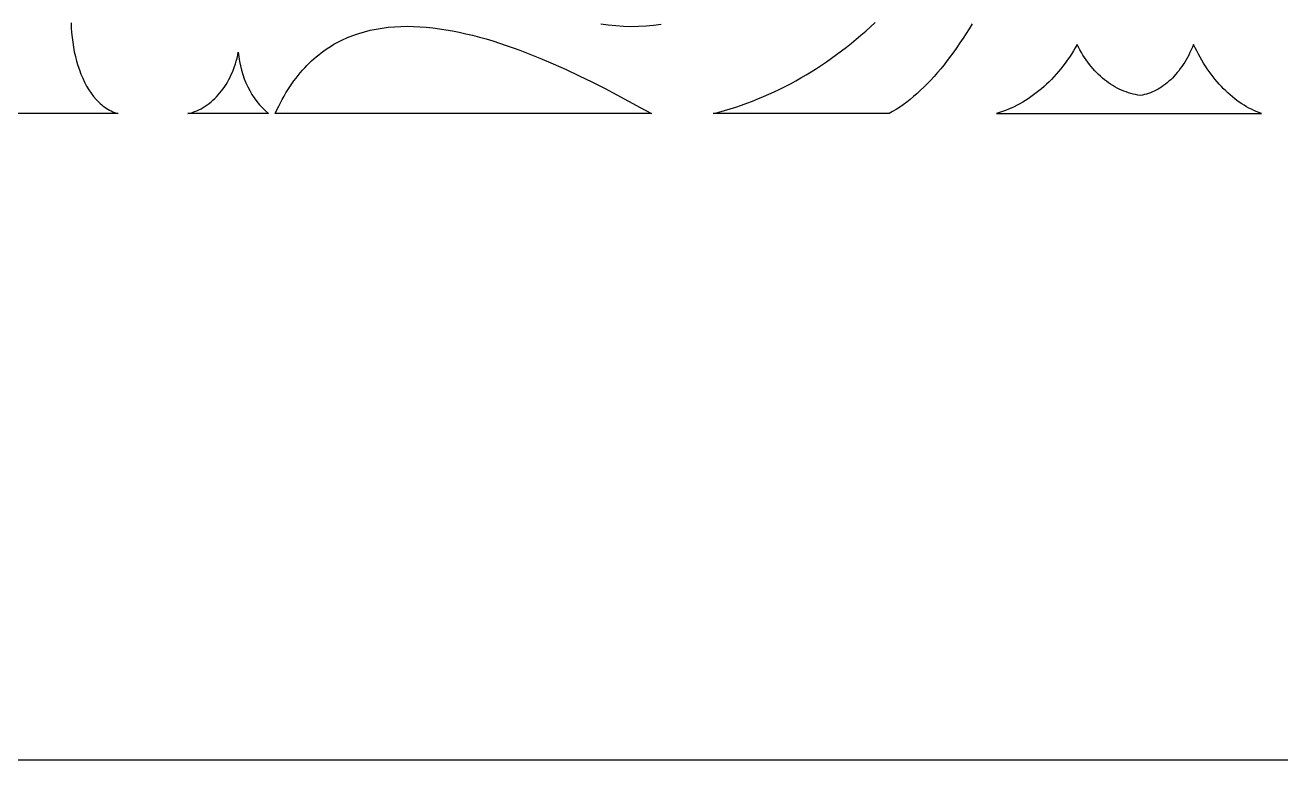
# Model space of a CAD drawing. Extents: x -1145 to -490, y -328 to 327.
# Drawn here: x -776.2 to -688.8, y -328.1 to -276.8 of the extents above; entities that cross this region are included whole.
import ezdxf

# ---------------------------------------------------------------- set-up
doc = ezdxf.new("R2010")
doc.units = 0
doc.layers.add('LAYER_1', color=18, linetype='CONTINUOUS')

msp = doc.modelspace()

# ---------------------------------------------------------------- linework, layer by layer
at = {"layer": 'LAYER_1'}
for points in [[(-1145.261, -328.055), (-490.261, -328.055), (-490.261, 326.945), (-1145.261, 326.945)], [(-758.776, -283.011), (-758.658, -282.756), (-758.538, -282.507), (-758.415, -282.264), (-758.29, -282.027), (-758.161, -281.797), (-758.029, -281.573), (-757.895, -281.355), (-757.758, -281.143), (-757.619, -280.937), (-757.476, -280.736), (-757.331, -280.542), (-757.184, -280.354), (-757.034, -280.171), (-756.881, -279.994), (-756.726, -279.822), (-756.569, -279.657), (-756.409, -279.496), (-756.247, -279.341), (-756.082, -279.192), (-755.916, -279.048), (-755.747, -278.909), (-755.575, -278.776), (-755.402, -278.647), (-755.227, -278.524), (-755.049, -278.406), (-754.869, -278.293), (-754.688, -278.185), (-754.504, -278.081), (-754.318, -277.983), (-754.131, -277.889), (-753.75, -277.717), (-753.363, -277.562), (-752.968, -277.426), (-752.567, -277.307), (-752.16, -277.206), (-751.747, -277.121), (-751.328, -277.053), (-750.903, -277), (-750.474, -276.963), (-750.04, -276.941), (-749.601, -276.933), (-749.158, -276.94), (-748.712, -276.96), (-748.261, -276.993), (-747.808, -277.039), (-747.351, -277.097), (-746.892, -277.168), (-746.431, -277.249), (-745.967, -277.342), (-745.502, -277.445), (-745.035, -277.558), (-744.567, -277.681), (-744.099, -277.813), (-743.629, -277.954), (-743.16, -278.103), (-742.69, -278.26), (-742.221, -278.424), (-741.752, -278.595), (-741.284, -278.773), (-740.818, -278.957), (-740.353, -279.146), (-739.429, -279.54), (-738.515, -279.951), (-737.613, -280.376), (-736.725, -280.811), (-735.854, -281.252), (-735.003, -281.696), (-734.173, -282.14), (-733.368, -282.579), (-732.589, -283.01)], [(-764.864, -283.012), (-764.705, -282.974), (-764.548, -282.928), (-764.393, -282.875), (-764.24, -282.815), (-764.09, -282.748), (-763.942, -282.673), (-763.797, -282.592), (-763.654, -282.504), (-763.514, -282.41), (-763.377, -282.309), (-763.243, -282.202), (-763.113, -282.088), (-762.985, -281.969), (-762.861, -281.844), (-762.741, -281.713), (-762.624, -281.576), (-762.511, -281.434), (-762.401, -281.287), (-762.296, -281.134), (-762.195, -280.976), (-762.098, -280.814), (-762.006, -280.646), (-761.918, -280.474), (-761.835, -280.297), (-761.756, -280.116), (-761.682, -279.931), (-761.614, -279.741), (-761.55, -279.548), (-761.492, -279.351), (-761.439, -279.15), (-761.391, -278.945), (-761.349, -278.737), (-761.31, -279.058), (-761.259, -279.374), (-761.195, -279.685), (-761.119, -279.991), (-761.03, -280.29), (-760.929, -280.582), (-760.815, -280.867), (-760.689, -281.145), (-760.551, -281.413), (-760.4, -281.673), (-760.237, -281.923), (-760.062, -282.163), (-759.874, -282.393), (-759.675, -282.611), (-759.463, -282.818), (-759.239, -283.012)], [(-698.542, -281.752), (-698.71, -281.726), (-698.878, -281.694), (-699.044, -281.657), (-699.208, -281.613), (-699.372, -281.564), (-699.534, -281.509), (-699.694, -281.449), (-699.852, -281.382), (-700.009, -281.31), (-700.164, -281.233), (-700.317, -281.15), (-700.468, -281.061), (-700.617, -280.968), (-700.764, -280.868), (-700.908, -280.763), (-701.05, -280.653), (-701.19, -280.538), (-701.327, -280.417), (-701.462, -280.292), (-701.594, -280.161), (-701.723, -280.024), (-701.849, -279.883), (-701.973, -279.737), (-702.093, -279.586), (-702.211, -279.43), (-702.325, -279.269), (-702.436, -279.103), (-702.544, -278.932), (-702.648, -278.756), (-702.749, -278.576), (-702.846, -278.391), (-702.939, -278.201), (-703.071, -278.429), (-703.205, -278.652), (-703.344, -278.871), (-703.486, -279.085), (-703.631, -279.294), (-703.779, -279.499), (-703.931, -279.699), (-704.086, -279.894), (-704.243, -280.085), (-704.404, -280.27), (-704.568, -280.451), (-704.735, -280.627), (-704.904, -280.797), (-705.076, -280.963), (-705.251, -281.123), (-705.429, -281.278), (-705.608, -281.428), (-705.791, -281.573), (-705.976, -281.712), (-706.163, -281.846), (-706.352, -281.975), (-706.543, -282.098), (-706.737, -282.215), (-706.933, -282.327), (-707.13, -282.433), (-707.33, -282.533), (-707.531, -282.628), (-707.734, -282.717), (-707.939, -282.8), (-708.145, -282.877), (-708.353, -282.948), (-708.563, -283.013), (-698.511, -283.012), (-690.119, -283.013), (-690.295, -282.948), (-690.469, -282.877), (-690.643, -282.8), (-690.815, -282.717), (-690.986, -282.628), (-691.155, -282.533), (-691.322, -282.433), (-691.488, -282.327), (-691.653, -282.215), (-691.816, -282.098), (-691.977, -281.975), (-692.136, -281.846), (-692.293, -281.712), (-692.448, -281.573), (-692.602, -281.428), (-692.753, -281.278), (-692.902, -281.123), (-693.049, -280.963), (-693.194, -280.797), (-693.336, -280.627), (-693.476, -280.451), (-693.614, -280.27), (-693.749, -280.085), (-693.882, -279.894), (-694.012, -279.699), (-694.139, -279.499), (-694.264, -279.294), (-694.386, -279.085), (-694.505, -278.871), (-694.621, -278.652), (-694.735, -278.429), (-694.845, -278.201), (-694.924, -278.391), (-695.005, -278.576), (-695.09, -278.756), (-695.178, -278.932), (-695.268, -279.103), (-695.361, -279.269), (-695.457, -279.43), (-695.556, -279.586), (-695.657, -279.737), (-695.761, -279.883), (-695.867, -280.024), (-695.976, -280.161), (-696.087, -280.292), (-696.2, -280.417), (-696.315, -280.538), (-696.433, -280.653), (-696.552, -280.763), (-696.674, -280.868), (-696.797, -280.968), (-696.922, -281.061), (-697.049, -281.15), (-697.178, -281.233), (-697.308, -281.31), (-697.44, -281.382), (-697.573, -281.449), (-697.708, -281.509), (-697.844, -281.564), (-697.981, -281.613), (-698.12, -281.657), (-698.259, -281.694), (-698.4, -281.726)]]:
    msp.add_lwpolyline(points, close=True, dxfattribs=at)
for points in [[(-772.993, -276.695), (-772.98, -277.033), (-772.957, -277.372), (-772.924, -277.71), (-772.881, -278.046), (-772.828, -278.379), (-772.766, -278.709), (-772.693, -279.033), (-772.61, -279.353), (-772.518, -279.665), (-772.415, -279.97), (-772.303, -280.267), (-772.181, -280.554), (-772.049, -280.832), (-771.908, -281.097), (-771.757, -281.351), (-771.596, -281.592), (-771.425, -281.818), (-771.245, -282.03), (-771.151, -282.13), (-771.055, -282.225), (-770.956, -282.317), (-770.855, -282.404), (-770.752, -282.487), (-770.646, -282.565), (-770.538, -282.639), (-770.428, -282.708), (-770.315, -282.771), (-770.199, -282.83), (-770.082, -282.884), (-769.962, -282.932), (-769.839, -282.975), (-769.714, -283.013), (-795.499, -283.013)], [(-731.909, -276.805), (-732.433, -276.874), (-732.958, -276.923), (-733.483, -276.95), (-734.009, -276.957), (-734.535, -276.943), (-735.061, -276.908), (-735.587, -276.851), (-736.111, -276.774)], [(-710.255, -276.76), (-710.462, -277.102), (-710.672, -277.439), (-710.885, -277.769), (-711.101, -278.092), (-711.319, -278.409), (-711.539, -278.719), (-711.761, -279.022), (-711.986, -279.318), (-712.212, -279.606), (-712.441, -279.886), (-712.671, -280.158), (-712.903, -280.422), (-713.137, -280.678), (-713.372, -280.925), (-713.609, -281.163), (-713.847, -281.392), (-714.087, -281.612), (-714.327, -281.823), (-714.569, -282.023), (-714.812, -282.214), (-715.055, -282.395), (-715.3, -282.565), (-715.545, -282.725), (-715.791, -282.874), (-716.037, -283.012), (-728.288, -283.012), (-727.891, -282.909), (-727.496, -282.799), (-727.103, -282.682), (-726.712, -282.558), (-726.322, -282.426), (-725.935, -282.288), (-725.549, -282.142), (-725.166, -281.99), (-724.785, -281.831), (-724.405, -281.665), (-724.028, -281.492), (-723.653, -281.312), (-723.281, -281.126), (-722.91, -280.933), (-722.542, -280.733), (-722.177, -280.527), (-721.814, -280.314), (-721.453, -280.095), (-721.095, -279.87), (-720.74, -279.638), (-720.387, -279.399), (-720.037, -279.155), (-719.69, -278.904), (-719.346, -278.647), (-719.004, -278.383), (-718.665, -278.114), (-718.33, -277.839), (-717.997, -277.557), (-717.667, -277.269), (-717.34, -276.976), (-717.017, -276.677)]]:
    msp.add_lwpolyline(points, dxfattribs=at)

doc.saveas('drawing.dxf')
